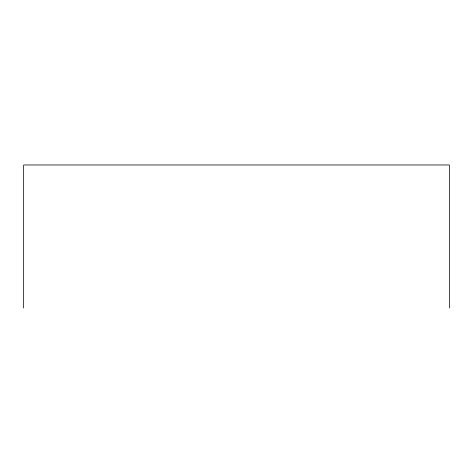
<?xml version="1.0" encoding="UTF-8"?>
<svg xmlns="http://www.w3.org/2000/svg" width="473" height="473" viewBox="0 0 473 473"><rect width="100%" height="100%" fill="white"/><g stroke="black" fill="none" stroke-linecap="round" stroke-linejoin="round"><path stroke-width="0.71" d="M449.35 308.035L449.35 164.965L23.65 164.965L23.65 308.035"/></g></svg>
